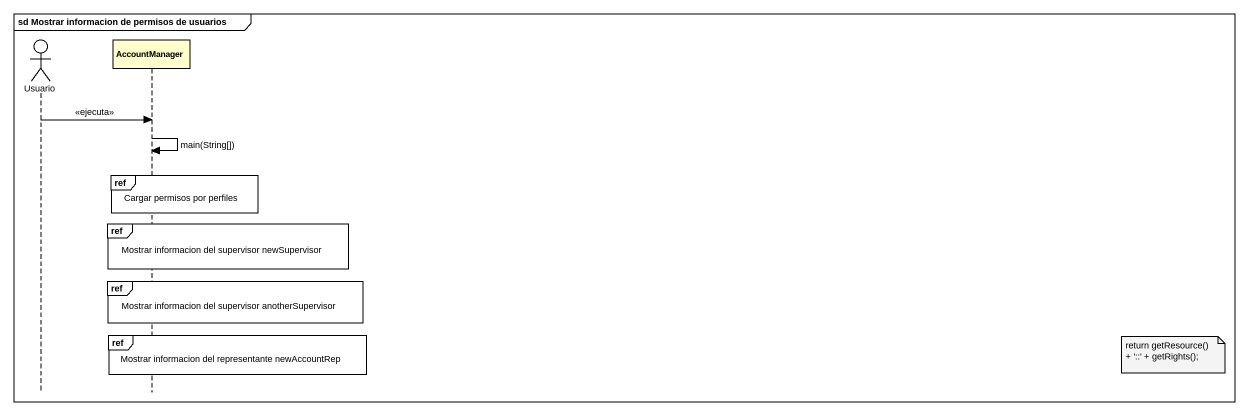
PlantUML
@startuml
mainframe sd Mostrar informacion de permisos de usuarios
hide footbox
actor Usuario
participant AccountManager

Usuario -> AccountManager : <<ejecuta>>
AccountManager -> AccountManager : main(String[])
ref over AccountManager : Cargar permisos por perfiles
ref over AccountManager : Mostrar informacion del supervisor newSupervisor
ref over AccountManager : Mostrar informacion del supervisor anotherSupervisor
ref over AccountManager : Mostrar informacion del representante newAccountRep
note right of AccountManager : return getResource() + '::' + getRights();
@enduml
